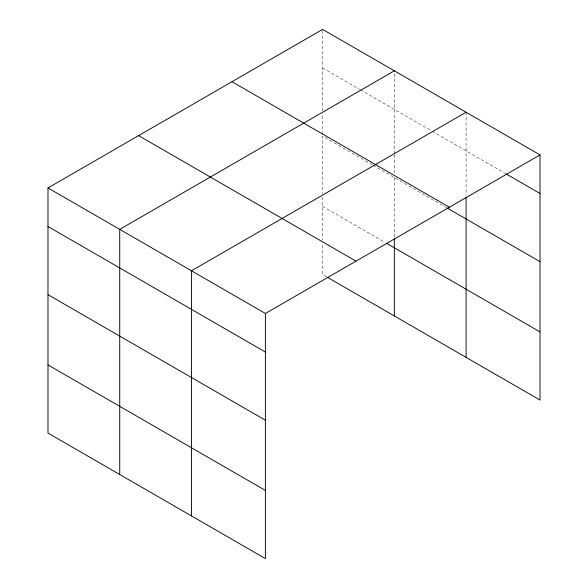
<?xml version="1.0" encoding="UTF-8"?>
<svg xmlns="http://www.w3.org/2000/svg" width="588" height="588" viewBox="0 0 588 588"><rect width="100%" height="100%" fill="white"/><g stroke="black" fill="none" stroke-linecap="round" stroke-linejoin="round"><path stroke-width="0.44" stroke-dasharray="2.94 2.21" d="M322.606 134.321L322.606 114.329M322.606 110.691L322.606 29.4M394.35 153.931L394.35 70.825M322.606 67.973L359.658 89.369M360.451 89.824L431.401 130.786M432.195 131.242L505.041 173.298M372.277 164.816L322.606 136.137L322.606 193.599M373.064 165.272L446.38 207.601M322.606 206.366L384.89 242.329M326.546 276.808L322.606 274.537L322.606 243.63M466.093 112.242L466.093 195.348M394.35 154.835L394.35 173.019M394.35 177.561L394.35 237.758M322.606 197.252L322.606 240"/><path stroke-width="0.88" d="M540.012 154.916L322.606 29.4L47.988 187.947L47.988 433.084L265.394 558.6L265.394 313.463L540.012 154.916L540.012 400.053L327.332 277.264M394.35 70.825L119.731 229.371L119.731 474.501M466.093 112.242L191.475 270.789L191.475 515.926M505.834 173.761L540.012 193.489M231.981 81.717L449.386 207.241M447.174 208.056L540.012 261.66M386.463 243.241L540.012 331.889M138.614 135.63L356.019 261.146M47.988 187.947L265.394 313.463M47.988 226.52L265.394 352.043M47.988 294.684L265.394 420.207M47.988 364.92L265.394 490.436M466.093 197.171L466.093 357.379M394.35 238.669L394.35 315.954"/></g></svg>
